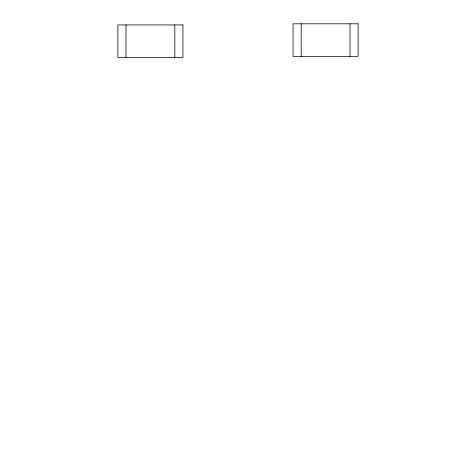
<?xml version="1.0" encoding="UTF-8"?>
<svg xmlns="http://www.w3.org/2000/svg" width="476" height="476" viewBox="0 0 476 476"><rect width="100%" height="100%" fill="white"/><g stroke="black" fill="none" stroke-linecap="round" stroke-linejoin="round"><path stroke-width="0.71" d="M350.003 23.8L350.003 56.335M301.195 23.8L301.195 56.335M174.805 24.907L174.805 57.441M125.997 24.907L125.997 57.441M358.136 23.8L293.061 23.8L293.061 56.335L358.136 56.335L358.136 23.8M182.939 24.907L117.864 24.907L117.864 57.441L182.939 57.441L182.939 24.907"/></g></svg>
